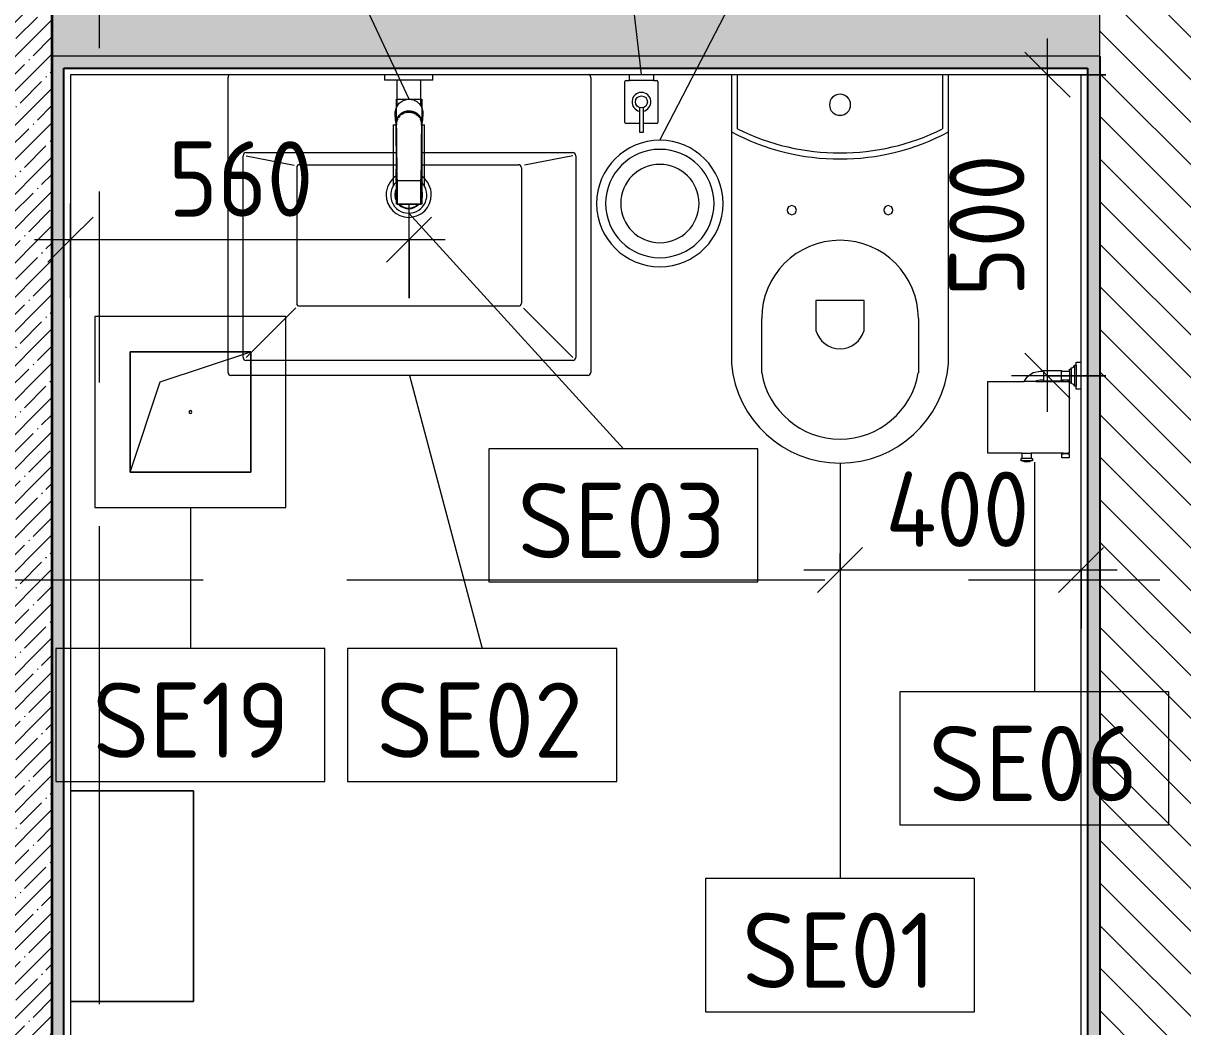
# Model space of a CAD drawing. Header units: millimetres. Extents: x 63482 to 319368, y -8553 to 29000.
# Drawn here: x 75688 to 77612, y 12658 to 14324 of the extents above; entities that cross this region are included whole.
import ezdxf

# ---------------------------------------------------------------- set-up
doc = ezdxf.new("R2010")
doc.units = ezdxf.units.MM
doc.linetypes.add('Осевая', pattern=[1587.5, 317.5, -238.125, 793.75, -238.125])
for name, color, linetype, lineweight, true_color in [('0-1', 7, 'Continuous', 9, 0x4994b4), ('A-DETL-GENF-1', 7, 'Continuous', 9, 0x4994b4), ('A-GENM-1', 7, 'Continuous', 9, 0x4994b4), ('A-WALL-1', 7, 'Continuous', 25, 0x3c3c3c), ('A-WALL-3', 7, 'Continuous', 35, 0x3c3c3c), ('P-SANR-FIXT-1', 7, 'Continuous', 15, 0x4994b4)]:
    doc.layers.add(name, color=color, linetype=linetype, lineweight=lineweight, true_color=true_color)
for name, color, linetype, lineweight in [('A-ANNO-DIMS', 7, 'Continuous', 9), ('A-ANNO-DIMS-50', 7, 'Continuous', 9), ('A-GENM', 7, 'Continuous', 9), ('A-WALL', 7, 'Continuous', 9), ('I-FURN', 7, 'Continuous', 9), ('I-WALL', 7, 'Continuous', 9), ('P-SANR-FIXT-IDEN', 7, 'Continuous', 9), ('Оси-2', 7, 'Осевая', 9)]:
    doc.layers.add(name, color=color, linetype=linetype, lineweight=lineweight)
doc.styles.add('GOST Common', font='GOST_Common.ttf', dxfattribs={"height": 125})
doc.styles.add('ISOCPEUR', font='isocpeur.ttf', dxfattribs={"width": 0.9, "height": 125})
doc.dimstyles.new('ISO-2_5_0_9К_БОЛЬШОЙ', dxfattribs={"dimscale": 304.8, "dimtxt": 124.497647, "dimasz": 0.246063, "dimexe": 0.19685, "dimexo": 0.492126, "dimgap": 0, "dimtad": 1, "dimdec": 0, "dimrnd": 10, "dimzin": 0, "dimdsep": 46, "dimtxsty": 'ISOCPEUR', "dimblk1": 'OBLIQUE', "dimblk2": 'OBLIQUE', "dimsah": 1, "dimcen": 0.09, "dimdle": 0.19685, "dimazin": 0, "dimtfac": 1, "dimtdec": 4, "dimtix": 1, "dimtmove": 0, "dimatfit": 3, "dimfxl": 1, "dimtvp": 1, "dimtolj": 1, "dimtzin": 0, "dimarcsym": 2})
pattern_1 = [(0, (61804.263, 0), (60.96, 15.24), [5.029, -40.691, 5.029, -40.691, -243.84]), (0, (61804.263, 0), (60.96, 15.24), [-91.44, 5.029, -86.411, 5.029, -40.691, -106.68]), (0, (61804.263, 0), (60.96, 15.24), [-228.6, 5.029, -25.451, 5.029, -71.171]), (120, (61827.123, 7.62), (-43.678227, 45.172909), [5.029, -40.691, 5.029, -40.691, -243.84]), (120, (61827.123, 7.62), (-43.678227, 45.172909), [-91.44, 5.029, -86.411, 5.029, -40.691, -106.68]), (120, (61827.123, 7.62), (-43.678227, 45.172909), [-228.6, 5.029, -25.451, 5.029, -71.171]), (240, (61834.743, 38.1), (-17.281773, -60.412909), [5.029, -40.691, 5.029, -40.691, -243.84]), (240, (61834.743, 38.1), (-17.281773, -60.412909), [-91.44, 5.029, -86.411, 5.029, -40.691, -106.68]), (240, (61834.743, 38.1), (-17.281773, -60.412909), [-228.6, 5.029, -25.451, 5.029, -71.171])]

# ---------------------------------------------------------------- blocks, each defined once
blk = doc.blocks.new('GM_Отверстие прямоугольное _в плите_ - Отверстие-21611859-Фрагмент 3_5')
at = {"layer": 'A-GENM'}
for p, q in [((-100, -100), (-100, 100)), ((-100, 100), (100, 100)), ((100, 100), (-100, 100)), ((-100, 100), (-100, -100)), ((-50, 50), (100, 100)), ((100, 100), (100, -100)), ((100, -100), (100, 100)), ((-100, -100), (-50, 50)), ((100, -100), (-100, -100)), ((-100, -100), (100, -100))]:
    blk.add_line(p, q, dxfattribs=at)
for start, end in [(360, 180), (180, 360)]:
    blk.add_arc((0, 0), 2.5, start, end, dxfattribs=at)
blk = doc.blocks.new('мусорная корзина - Round_ Metal-30590745-Фрагмент 3_5')
at = {"layer": 'P-SANR-FIXT-1'}
for radius, start, end in [(105, 0, 180), (90, 360, 180), (65, 0, 180), (105, 180, 360), (90, 180, 360), (65, 180, 360)]:
    blk.add_arc((0, 0), radius, start, end, dxfattribs=at)
blk = doc.blocks.new('WC Seat_2 with Cistern-Wall Based - 640 x 360mm-30721024-Фрагмент 3_5')
at = {"layer": 'P-SANR-FIXT-1'}
for p, q in [((-5, 410.5), (-5, 500.5)), ((255, 500.5), (255, 410.5)), ((-55, 485.5), (-55, 100.5)), ((305, 100.5), (305, 485.5)), ((85, 430.5), (85, 380.5)), ((165, 380.5), (165, 430.5)), ((85, 380.5), (165, 380.5)), ((-55, 100.5), (-55, 5.5)), ((305, 5.5), (305, 100.5)), ((-45, 5.5), (-45, 95.6)), ((295, 95.6), (295, 5.5))]:
    blk.add_line(p, q, dxfattribs=at)
for centre, radius, start, end in [((125, 469.8), 180.7, 4.9791, 175.0209), ((125, 478.7), 131.8, 9.5273, 170.4727), ((125, 418.8), 41.7, 16.2602, 163.7398), ((125, 410.5), 130, 180, 360), ((45, 230.5), 7.5, 0, 180), ((205, 230.5), 7.5, 0, 180), ((45, 230.5), 7.5, 180, 360), ((205, 230.5), 7.5, 180, 360), ((125, -237), 382.5, 61.9275, 118.0725), ((125, -247), 382.5, 63.6122, 116.3878), ((125, 55.5), 17.5, 0, 180), ((125, 55.5), 17.5, 180, 360)]:
    blk.add_arc(centre, radius, start, end, dxfattribs=at)
blk = doc.blocks.new('Plumbing_Drainage_hansgrohe_56248XXX-RainDrain-Point-Complete-set-po - 800 Stainless Steel Optic-30807005-Фрагмент 3_5')
at = {"layer": 'A-DETL-GENF-1'}
for p, q in [((158.5, 158.5), (-158.5, 158.5)), ((-158.5, 158.5), (-158.5, -158.5)), ((158.5, -158.5), (158.5, 158.5)), ((-158.5, -158.5), (158.5, -158.5))]:
    blk.add_line(p, q, dxfattribs=at)
blk = doc.blocks.new('Sanitary_Toilet-Accessories_Gessi_Wall-mounted-paper-roll-holder-65449 - Chrome-30913797-Фрагмент 3_5')
at = {"layer": 'A-DETL-GENF-1'}
for p, q in [((15631, 13756.5), (15631, 13761.5)), ((15631, 13761.5), (15639, 13761.5)), ((15550.1, 13737.9), (15559.7, 13744.3)), ((15559.7, 13744.3), (15571, 13746.5)), ((15571, 13746.5), (15576.5, 13746.5)), ((15576.5, 13746.5), (15576.5, 13748)), ((15576.5, 13748), (15606.5, 13748)), ((15576.5, 13746.5), (15576.5, 13731.5)), ((15606.5, 13748), (15606.5, 13746.5)), ((15606.5, 13731.5), (15606.5, 13746.5)), ((15606.5, 13746.5), (15620, 13746.5)), ((15620, 13746.5), (15620, 13750)), ((15620, 13750), (15622.5, 13750)), ((15620, 13748), (15620, 13729.5)), ((15622.5, 13752), (15624.5, 13752.3)), ((15622.5, 13750), (15622.5, 13752)), ((15622.5, 13750), (15622.5, 13728)), ((15624.5, 13752.3), (15626.4, 13753.3)), ((15626.4, 13753.3), (15627.8, 13754.8)), ((15627.8, 13754.8), (15628.5, 13756.5)), ((15628.5, 13721.5), (15628.5, 13756.5)), ((15628.5, 13756.5), (15631, 13756.5)), ((15631, 13756.5), (15631, 13721.5)), ((15484.3, 13727.9), (15484.4, 13729.5)), ((15484.3, 13611.8), (15484.3, 13727.9)), ((15484.4, 13729.5), (15544.6, 13729.5)), ((15544.6, 13729.5), (15550.1, 13737.9)), ((15564.1, 13729.5), (15544.6, 13729.5)), ((15565.5, 13730.4), (15564.1, 13729.5)), ((15564.1, 13729.5), (15609.2, 13729.5)), ((15571, 13731.5), (15565.5, 13730.4)), ((15576.5, 13731.5), (15571, 13731.5)), ((15576.5, 13730), (15576.5, 13731.5)), ((15606.5, 13730), (15576.5, 13730)), ((15609.2, 13731.5), (15606.5, 13731.5)), ((15606.5, 13731.5), (15606.5, 13730)), ((15617.2, 13731.5), (15609.2, 13731.5)), ((15609.2, 13729.5), (15609.2, 13731.5)), ((15609.2, 13729.5), (15617.2, 13729.5)), ((15620, 13731.5), (15617.2, 13731.5)), ((15617.2, 13731.5), (15617.2, 13729.5)), ((15617.2, 13729.5), (15619.2, 13729.5)), ((15619.2, 13729.5), (15619.2, 13610.5)), ((15620, 13728), (15620, 13731.5)), ((15622.5, 13728), (15620, 13728)), ((15622.5, 13726), (15622.5, 13728)), ((15624.5, 13725.7), (15622.5, 13726)), ((15626.4, 13724.7), (15624.5, 13725.7)), ((15627.8, 13723.2), (15626.4, 13724.7)), ((15628.5, 13721.5), (15627.8, 13723.2)), ((15631, 13721.5), (15628.5, 13721.5)), ((15631, 13716.5), (15631, 13721.5)), ((15639, 13716.5), (15631, 13716.5)), ((15484.4, 13610.5), (15484.3, 13611.8)), ((15541.5, 13610.5), (15484.4, 13610.5)), ((15541.5, 13610.5), (15556.5, 13610.5)), ((15541.5, 13601.5), (15541.5, 13610.5)), ((15609.2, 13610.5), (15556.5, 13610.5)), ((15556.5, 13610.5), (15556.5, 13601.5)), ((15607.2, 13603), (15607.2, 13609.5)), ((15607.2, 13609.5), (15609.2, 13609.5)), ((15609.2, 13610.5), (15617.2, 13610.5)), ((15609.2, 13609.5), (15609.2, 13610.5)), ((15617.2, 13609.5), (15609.2, 13609.5)), ((15619.2, 13610.5), (15617.2, 13610.5)), ((15617.2, 13610.5), (15617.2, 13609.5)), ((15617.2, 13609.5), (15619.2, 13609.5)), ((15619.2, 13609.5), (15619.2, 13603)), ((15539.5, 13598), (15539.5, 13601.5)), ((15539.5, 13601.5), (15541.5, 13601.5)), ((15541.5, 13598), (15539.5, 13598)), ((15556.5, 13601.5), (15541.5, 13601.5)), ((15556.5, 13598), (15541.5, 13598)), ((15545, 13596.1), (15541.5, 13598)), ((15549, 13595.5), (15545, 13596.1)), ((15553, 13596.1), (15549, 13595.5)), ((15556.5, 13598), (15553, 13596.1)), ((15556.5, 13601.5), (15558.5, 13601.5)), ((15558.5, 13598), (15556.5, 13598)), ((15558.5, 13601.5), (15558.5, 13598)), ((15619.2, 13603), (15607.2, 13603))]:
    blk.add_line(p, q, dxfattribs=at)
blk = doc.blocks.new('сифон - Для раковины-30610345-Фрагмент 3_5')
at = {"layer": 'P-SANR-FIXT-1'}
for p, q in [((200, 40), (191.1, 40)), ((191.1, -40), (191.1, 40)), ((116.7, 26), (15, 26)), ((116.7, 26), (116.7, 21.3)), ((122.9, 20), (122.2, 20)), ((191.1, 20), (145.8, 20)), ((15, -26), (116.7, -26)), ((116.7, -22.5), (116.7, -26)), ((126.2, -20), (127.1, -20)), ((147.8, -20), (191.1, -20)), ((191.1, -40), (200, -40))]:
    blk.add_line(p, q, dxfattribs=at)
for radius, start, end in [(30, 43.1121, 180), (22.5, 67.4958, 115.7229), (21.5, 72, 112.3122), (21.5, 66.1704, 70.7522), (22.5, 62.7494, 66.6479), (30, 40.2416, 42.7075), (30, 180, 313.9223), (22.5, 135.4247, 180), (22.5, 180, 225.662), (21.5, 136.5994, 180), (21.5, 180, 223.3699), (22.5, 248.9836, 259.6754), (21.5, 252, 258.2103), (21.5, 269.3472, 278.3834), (21.5, 284.0022, 288), (22.5, 290.0932, 292.7848), (30, 315, 317.0402)]:
    blk.add_arc((0, 0), radius, start, end, dxfattribs=at)
blk = doc.blocks.new('раковина - 400 x 500mm-30602016-Фрагмент 3_5')
at = {"layer": 'P-SANR-FIXT-1'}
for p, q in [((-249.5, 5), (-249.5, 495)), ((-244.5, 500), (347.5, 500)), ((352.5, 495), (352.5, 5)), ((-224.5, 135), (-224.5, 470)), ((-219.5, 475), (322.5, 475)), ((-219.5, 470), (-137.6, 388.1)), ((322.5, 470), (240.2, 387.7)), ((327.5, 470), (327.5, 135)), ((-129.5, 385), (233.5, 385)), ((-134.5, 155), (-134.5, 380)), ((238.5, 155), (238.5, 380)), ((-219.5, 135), (-139.5, 151)), ((-126, 150), (-129.5, 150)), ((30.9, 150), (-126, 150)), ((233.5, 150), (73.1, 150)), ((322.5, 135), (242.8, 150.5)), ((30.8, 130), (-219.5, 130)), ((322.5, 130), (73.2, 130))]:
    blk.add_line(p, q, dxfattribs=at)
for centre, radius, start, end in [((-244.5, 495), 5, 90, 180), ((347.5, 495), 5, 0, 90), ((-219.5, 470), 5, 90, 180), ((322.5, 470), 5, 0, 90), ((-129.5, 380), 5, 90, 180), ((233.5, 380), 5, 0, 90), ((52.6, 199.9), 37.5, 0, 180), ((52.6, 199.9), 23, 45, 135), ((52.6, 199.9), 37.5, 180, 232.8969), ((52.6, 199.9), 23, 169.1589, 180), ((52.6, 199.9), 23, 180, 190.4431), ((52.6, 199.9), 23, 191.7238, 198.334), ((52.6, 199.9), 23, 164.3509, 168.0418), ((52.6, 199.9), 23, 161.2945, 163.9168), ((52.6, 199.9), 23, 18.8723, 22.9712), ((52.6, 199.9), 37.5, 305.1413, 0), ((52.6, 199.9), 23, 0, 18.505), ((52.6, 199.9), 23, 342.7783, 0), ((52.6, 199.9), 23, 335.3569, 340.6548), ((-129.5, 155), 5, 180, 270), ((52.6, 199.9), 37.5, 233.1306, 234.3274), ((52.6, 199.9), 37.5, 303.7676, 304.9166), ((233.5, 155), 5, 270, 0), ((-219.5, 135), 5, 180, 270), ((322.5, 135), 5, 270, 360), ((-244.5, 5), 5, 180, 253.6883), ((347.5, 5), 5, 286.3117, 360)]:
    blk.add_arc(centre, radius, start, end, dxfattribs=at)
blk = doc.blocks.new('смеситель для раковины - Default-30607276-Фрагмент 3_5')
at = {"layer": '0-1'}
for p, q in [((-21.8, -15.6), (-22.8, -3)), ((-18.9, -7.6), (-19.6, -9.7)), ((22.8, -3), (21.8, -15.6)), ((-20.4, -97.4), (-20.3, -110)), ((-19.8, -111.8), (19.8, -111.8)), ((20.3, -110), (20.4, -97.4)), ((-19.8, -151.6), (19.7, -151.6))]:
    blk.add_line(p, q, dxfattribs=at)
at = {"layer": '0-1', "flags": 128}
for points in [[(12.1, 0.1), (16.4, -3.8), (19.5, -8.8), (21, -14.5), (21, -16)], [(-20, -10.8), (-20.8, -13.2), (-20.9, -15.4)], [(21, -17.2), (21.2, -25.7), (21, -77.4), (21, -111.4)], [(-21.1, -22.2), (-21.1, -24.2), (-21.1, -63.3), (-21.1, -93.2)], [(20.8, -150.6), (20.7, -150.2), (20.7, -148.7), (20.8, -147.4), (20.8, -146.2), (20.9, -129.6), (21.1, -62.9), (21.1, -88)], [(-20.7, -150.6), (-20.7, -150.2), (-20.7, -149.2), (-20.7, -148.3), (-20.7, -146.9), (-20.7, -145.4), (-20.8, -134.7), (-21.1, -93.2)], [(20.9, -146.2), (20.9, -147.7), (20.8, -148.8), (20.8, -149.8), (20.8, -150.4), (20.7, -151.2), (20.5, -151.4), (20.3, -151.5), (20.1, -151.6), (19.7, -151.6)]]:
    blk.add_lwpolyline(points, dxfattribs=at)
at = {"layer": 'P-SANR-FIXT-1'}
for p, q in [((-21, -151.6), (-21, 23)), ((-21, 23), (21, 23)), ((21, 23), (21, -151.6)), ((-22.9, -0.9), (-22.9, -0.3)), ((22.9, -0.9), (22.5, -5)), ((22.9, -0.3), (22.9, -0.9)), ((-19.8, -111.8), (-19.7, -144)), ((19.7, -144), (19.8, -111.8)), ((20, -108.6), (20, -111.3)), ((20, -113.5), (20, -115.7)), ((20, -126.2), (19.9, -131)), ((19.9, -133.6), (19.9, -136.7)), ((21, -151.6), (-21, -151.6)), ((19.9, -140.7), (19.9, -143.1))]:
    blk.add_line(p, q, dxfattribs=at)
at = {"layer": 'P-SANR-FIXT-1', "flags": 128}
for points in [[(-5.1, 2), (-6.1, 1.8), (-9.8, 0.4)], [(2.7, 2.4), (2.1, 2.5), (-2.1, 2.5), (-2.7, 2.4)], [(-0.6, 3.9), (-0.3, 3.9), (-0.1, 3.9), (0.1, 3.9), (0.3, 3.9), (0.6, 3.9)], [(9.8, 0.4), (6.1, 1.8), (5.1, 2)], [(-21.1, -88.1), (-20.9, -138.9), (-20.9, -145.3), (-20.8, -150.2), (-20.7, -149.4), (-20.7, -143.7), (-20.8, -118.3), (-21, -67.6), (-21.1, -42.2), (-21.1, -17.2)], [(-12, -0.8), (-13.1, -1.6), (-15.9, -4.1)], [(15.9, -4.1), (13.1, -1.6), (12, -0.8)], [(21.1, -17.2), (21.1, -42.2), (21, -67.6), (20.8, -118.3), (20.7, -143.7), (20.7, -149.4), (20.8, -150.2), (20.9, -145.3), (20.9, -138.9), (21.1, -88.1)], [(21.8, -15.2), (22.1, -10.8), (22.3, -7.9), (22.5, -5.6), (22.7, -3.2), (22.9, -0.9)], [(-20, -119.8), (-20, -111), (-20, -109.4)], [(-19.9, -138.3), (-19.9, -133.8), (-19.9, -125.8)], [(20, -117.9), (20, -119.9), (20, -123.6)]]:
    blk.add_lwpolyline(points, dxfattribs=at)
at = {"layer": 'P-SANR-FIXT-1'}
for centre, major_axis, ratio, start_param, end_param in [((0, -17.2), (20.8, 0), 0.98634, 1.772369, 2.014602), ((0, -17.2), (18.5, 0), 0.986286, 1.529552, 1.612041), ((0, -17.2), (20.8, 0), 0.98634, 1.126997, 1.369237), ((0, -17.2), (20.8, 0), 0.98634, 3.193059, 3.245131), ((0, -17.2), (20.8, 0), 0.98634, 2.841808, 2.987825), ((0, -17.2), (20.8, 0), 0.98634, 0.153768, 0.299784), ((0, -17.2), (20.8, 0), 0.98634, 6.179646, 6.231719), ((-19.8, -109.7), (0.5, 0.002), 0.095848, 1.570429, 2.347364), ((19.8, -109.7), (-0.5, 0.002), 0.095846, 3.935935, 4.712983)]:
    blk.add_ellipse(centre, major_axis=major_axis, ratio=ratio, start_param=start_param, end_param=end_param, dxfattribs=at)
for points, knots in [([(-17.6, 14.6), (-16.8, 15.7), (-14.9, 17.6), (-11.6, 20), (-7.9, 21.7), (-4.5, 22.6), (-1.5, 23), (1.9, 23), (6, 22.4), (10, 20.8), (12.8, 19.1), (14.8, 17.5), (16.4, 16), (17.3, 15), (17.6, 14.7)], [0.2222222, 0.2222222, 0.2222222, 0.2222222, 0.2777778, 0.3333333, 0.3888889, 0.4444444, 0.4791667, 0.5138889, 0.5833333, 0.6527778, 0.6875, 0.7222222, 0.7569444, 0.7771192, 0.7771192, 0.7771192, 0.7771192]), ([(-22.9, -0.3), (-22.9, 2.5), (-22.3, 6.4), (-20, 11.4), (-18.5, 13.6), (-17.6, 14.6)], [0, 0, 0, 0, 0.1111111, 0.1666667, 0.2222222, 0.2222222, 0.2222222, 0.2222222]), ([(21.1, -16.4), (21.1, -16), (21, -15.1), (20.8, -13.8), (20.6, -12.6), (20.3, -11.7), (20.2, -11.2), (20, -10.9), (19.9, -10.5), (19.7, -9.9), (19.3, -9), (18.6, -7.6), (17.7, -6.2), (17, -5.2), (16.4, -4.5), (15.8, -3.8), (15, -3), (13.9, -2), (12.7, -1.2), (11.7, -0.5), (10.9, -0.1), (10.1, 0.3), (9, 0.9), (6.9, 1.7), (2.6, 2.8), (-2.6, 2.8), (-6.9, 1.7), (-9.2, 0.7), (-11.2, -0.2), (-13.2, -1.5), (-14.9, -2.9), (-16.1, -4.2), (-17.3, -5.5), (-18.5, -7.2), (-19.6, -9.3), (-20.7, -12.4), (-21.1, -14.8), (-21.1, -16.4)], [0, 0, 0, 0, 0.027778, 0.055556, 0.083333, 0.097222, 0.104167, 0.111111, 0.118056, 0.125, 0.138889, 0.166667, 0.194444, 0.208333, 0.222222, 0.236111, 0.25, 0.277778, 0.305556, 0.319444, 0.333333, 0.347222, 0.361111, 0.388889, 0.444444, 0.555556, 0.611111, 0.638889, 0.666667, 0.708333, 0.75, 0.770833, 0.791667, 0.833333, 0.875, 0.916667, 1, 1, 1, 1]), ([(-15.4, -2.7), (-15.3, -2.6), (-14.5, -1.7), (-12.8, -0.2), (-10.9, 1), (-10, 1.5)], [0.4875302, 0.4875302, 0.4875302, 0.4875302, 0.5, 0.6, 0.7, 0.7, 0.7, 0.7]), ([(-9.5, 1.7), (-8.7, 2.1), (-6.8, 2.9), (-3.8, 3.7), (-1.6, 3.9), (-0.6, 3.9)], [0.7162377, 0.7162377, 0.7162377, 0.7162377, 0.8, 0.9, 1, 1, 1, 1]), ([(-5.8, 0.7), (-5.1, 0.9), (-2, 1.6), (3.8, 1.6), (10.7, -1.1), (15, -4.8), (16.9, -7.4), (17.3, -8)], [-0.5890495, -0.5890495, -0.5890495, -0.5890495, -0.5555556, -0.4444444, -0.3333333, -0.2222222, -0.1898256, -0.1898256, -0.1898256, -0.1898256]), ([(-0.6, 3), (-0.6, 3.1), (-0.6, 3.3), (-0.6, 3.6), (-0.6, 3.8), (-0.6, 3.9), (-0.6, 3.9)], [0.1818182, 0.1818182, 0.1818182, 0.1818182, 0.3636364, 0.5454545, 0.7272727, 1, 1, 1, 1]), ([(0.6, 3.1), (0.6, 3.2), (0.6, 3.3), (0.6, 3.6), (0.6, 3.8), (0.6, 3.9), (0.6, 3.9)], [0.2272727, 0.2272727, 0.2272727, 0.2272727, 0.3636364, 0.5454545, 0.7272727, 1, 1, 1, 1]), ([(3.5, 3.6), (4.7, 3.4), (8, 2.6), (12.9, 0), (16.7, -3.9), (19, -7.6), (20.2, -10.6), (20.7, -12.8), (20.9, -13.9), (20.9, -14)], [0.0908638, 0.0908638, 0.0908638, 0.0908638, 0.2, 0.4, 0.6, 0.7, 0.8, 0.9, 0.9080467, 0.9080467, 0.9080467, 0.9080467]), ([(17.6, 14.6), (17.8, 14.4), (19.1, 12.8), (21.9, 8.1), (22.9, 3.2), (22.9, -0.3)], [0.7777778, 0.7777778, 0.7777778, 0.7777778, 0.7916667, 0.8611111, 1, 1, 1, 1]), ([(-22.9, -0.9), (-22.9, -1.5), (-22.8, -2.5), (-22.7, -3.8), (-22.6, -4.8), (-22.5, -5.7), (-22.4, -6.6), (-22.3, -7.5), (-22.2, -8.7), (-22.1, -10.1), (-22, -12.1), (-21.9, -13.9), (-21.8, -15.2)], [0, 0, 0, 0, 0.166667, 0.25, 0.333333, 0.416667, 0.5, 0.583333, 0.666667, 0.75, 0.833333, 1, 1, 1, 1]), ([(-21.8, -15.2), (-21.8, -16.2), (-21.7, -18.4), (-21.6, -22.6), (-21.5, -27.5), (-21.5, -31.2), (-21.4, -33.1)], [0, 0, 0, 0, 0.0833333, 0.1666667, 0.25, 0.3314531, 0.3314531, 0.3314531, 0.3314531]), ([(-21.1, -16.9), (-21.1, -15.9), (-21, -14.3), (-20.6, -12.1), (-20.1, -10.6), (-19.6, -9), (-18.7, -7.1), (-17.6, -5.3), (-16.6, -4.1), (-16.4, -3.7)], [0, 0, 0, 0, 0.1, 0.15, 0.2, 0.25, 0.3, 0.4, 0.4433431, 0.4433431, 0.4433431, 0.4433431]), ([(-21.1, -18.4), (-21.1, -19.2), (-21.1, -20.8), (-21.1, -23.1), (-21.1, -25), (-21, -26.5), (-21, -27.6), (-21, -28.6), (-21, -30), (-21, -31.7), (-21, -33.4), (-21, -34.6), (-20.9, -35.2), (-20.9, -35.7), (-20.9, -36.3), (-20.9, -36.9), (-20.9, -38.1), (-20.9, -39.8), (-20.9, -41.4), (-20.8, -42.8), (-20.8, -44.1), (-20.8, -45.8), (-20.8, -48.6), (-20.7, -53.5), (-20.6, -60.7), (-20.6, -68.9), (-20.5, -76.5), (-20.5, -85.5), (-20.4, -92.3), (-20.4, -96.8)], [0, 0, 0, 0, 0.0277778, 0.0555556, 0.0833333, 0.0972222, 0.1111111, 0.125, 0.1388889, 0.1666667, 0.1944444, 0.2083333, 0.2152778, 0.2222222, 0.2291667, 0.2361111, 0.25, 0.2777778, 0.3055556, 0.3194444, 0.3333333, 0.3611111, 0.3888889, 0.4444444, 0.5555556, 0.6666667, 0.75, 0.8333333, 0.9935608, 0.9935608, 0.9935608, 0.9935608]), ([(-20, -10.9), (-20.1, -11.4), (-20.5, -12.6), (-20.7, -13.9), (-20.8, -14.6)], [0, 0, 0, 0, 0.4, 1, 1, 1, 1]), ([(-20.7, -19.9), (-20.7, -17.5), (-20.1, -14), (-18.8, -10.8), (-18.3, -9.9)], [-1, -1, -1, -1, -0.8888889, -0.842663, -0.842663, -0.842663, -0.842663]), ([(-17.1, -5.5), (-17.4, -6), (-18.3, -7.2), (-19, -8.5), (-19.3, -9.3)], [0.2222222, 0.2222222, 0.2222222, 0.2222222, 0.4444444, 0.7777778, 0.7777778, 0.7777778, 0.7777778]), ([(-17.2, -8), (-16.9, -7.4), (-15.8, -6), (-14.7, -4.7), (-13.9, -4)], [-0.81017436, -0.81017436, -0.81017436, -0.81017436, -0.77777778, -0.73140311, -0.73140311, -0.73140311, -0.73140311]), ([(-12.3, -2.7), (-11.7, -2.2), (-10.3, -1.2), (-8.7, -0.4), (-7.8, 0)], [-0.69972199, -0.69972199, -0.69972199, -0.69972199, -0.66666667, -0.62017928, -0.62017928, -0.62017928, -0.62017928]), ([(19.9, -10.7), (19.6, -9.7), (18.7, -7.9), (17.6, -6.2), (17.1, -5.5)], [0.0231952, 0.0231952, 0.0231952, 0.0231952, 0.4444444, 0.7777778, 0.7777778, 0.7777778, 0.7777778]), ([(18.3, -9.9), (18.8, -10.8), (20.1, -14), (20.7, -17.5), (20.7, -19.9)], [-0.1575276, -0.1575276, -0.1575276, -0.1575276, -0.1111111, 0, 0, 0, 0]), ([(20.8, -14.6), (20.7, -14.1), (20.6, -13.1), (20.4, -12.1), (20.2, -11.7)], [0, 0, 0, 0, 0.4444444, 0.7777778, 0.7777778, 0.7777778, 0.7777778]), ([(20.4, -96.8), (20.4, -90.8), (20.5, -81.7), (20.6, -69.7), (20.7, -60), (20.7, -52.6), (20.8, -47.4), (20.8, -45.2), (20.8, -43.5), (20.9, -41.8), (20.9, -39.8), (20.9, -37.7), (20.9, -36.2), (20.9, -35.4), (21, -34.1), (21, -32.6), (21, -31), (21, -29.7), (21, -28.6), (21, -27.7), (21, -26.8), (21.1, -25.6), (21.1, -22.9), (21.1, -20.4), (21.1, -18.4)], [0.0064391, 0.0064391, 0.0064391, 0.0064391, 0.2222222, 0.3333333, 0.4444444, 0.5833333, 0.6180556, 0.6527778, 0.6701389, 0.6875, 0.7222222, 0.7569444, 0.7743056, 0.7829861, 0.7916667, 0.8263889, 0.84375, 0.8611111, 0.8784722, 0.8871528, 0.8958333, 0.9131944, 0.9305556, 1, 1, 1, 1]), ([(21.1, -88.1), (21.1, -85.1), (21.1, -80.6), (21.2, -74.5), (21.2, -69.9), (21.2, -65.1), (21.2, -60), (21.2, -55.1), (21.3, -50.9), (21.3, -47.5), (21.3, -44.7), (21.3, -42.6), (21.4, -41), (21.4, -39.8), (21.4, -38.7), (21.4, -37.3), (21.4, -35.8), (21.4, -34.1), (21.5, -32.1), (21.5, -29.7), (21.5, -27), (21.6, -24.6), (21.7, -21.6), (21.7, -18.3), (21.8, -16.1), (21.8, -15.2)], [0, 0, 0, 0, 0.071429, 0.107143, 0.142857, 0.178571, 0.214286, 0.25, 0.285714, 0.321429, 0.357143, 0.392857, 0.410714, 0.428571, 0.446429, 0.464286, 0.5, 0.535714, 0.571429, 0.625, 0.678571, 0.732143, 0.785714, 0.892857, 1, 1, 1, 1]), ([(-21.4, -33.2), (-21.4, -35.2), (-21.4, -38.3), (-21.3, -42.6), (-21.3, -45.9), (-21.3, -49.3), (-21.3, -52.8), (-21.2, -55.7), (-21.2, -58), (-21.2, -59.8), (-21.2, -61.5), (-21.2, -63.9), (-21.2, -66.8), (-21.2, -70.4), (-21.2, -73.9), (-21.1, -77.5), (-21.1, -82.2), (-21.1, -85.7), (-21.1, -88.1)], [0.3333333, 0.3333333, 0.3333333, 0.3333333, 0.4166667, 0.4583333, 0.5, 0.5416667, 0.5833333, 0.625, 0.6458333, 0.6666667, 0.6875, 0.7083333, 0.75, 0.7916667, 0.8333333, 0.875, 0.9166667, 1, 1, 1, 1]), ([(-19.8, -109.7), (-19.8, -110.1), (-19.8, -110.9), (-19.8, -111.7), (-19.8, -111.8), (-19.8, -111.8)], [0, 0, 0, 0, 0.2, 0.4, 0.5304452, 0.5304452, 0.5304452, 0.5304452]), ([(19.8, -111.8), (19.8, -111.8), (19.8, -111.7), (19.8, -110.9), (19.8, -110.1), (19.8, -109.7)], [0.4695252, 0.4695252, 0.4695252, 0.4695252, 0.6, 0.8, 1, 1, 1, 1]), ([(-19.8, -151.6), (-19.8, -151.6), (-19.8, -151.4), (-19.8, -149.9), (-19.9, -148), (-19.9, -147.3)], [0.5274141, 0.5274141, 0.5274141, 0.5274141, 0.6, 0.8, 0.9038771, 0.9038771, 0.9038771, 0.9038771]), ([(-19.7, -144), (-19.7, -145.5), (-19.7, -148.5), (-19.7, -151.2), (-19.7, -151.6), (-19.8, -151.6)], [0, 0, 0, 0, 0.2, 0.4, 0.5271653, 0.5271653, 0.5271653, 0.5271653]), ([(19.7, -151.6), (19.7, -151.6), (19.7, -151.6), (19.7, -151.2), (19.7, -150), (19.7, -148.3), (19.7, -146.2), (19.7, -144.8), (19.7, -144)], [0.4725879, 0.4725879, 0.4725879, 0.4725879, 0.5, 0.6, 0.7, 0.8, 0.9, 1, 1, 1, 1]), ([(19.9, -147.4), (19.9, -148), (19.8, -149.3), (19.8, -150.7), (19.8, -151.5), (19.8, -151.6), (19.7, -151.6)], [0.1, 0.1, 0.1, 0.1, 0.2, 0.3, 0.4, 0.4724791, 0.4724791, 0.4724791, 0.4724791])]:
    blk.add_open_spline(points, degree=3, knots=knots, dxfattribs=at)
for points in [[(0.6, 3.9), (1.2, 3.9), (1.8, 3.9), (2.5, 3.8)], [(-22.6, -4.9), (-22.8, -3.6), (-22.9, -2.2), (-22.9, -0.9)], [(-20.8, -88.2), (-20.7, -88.2), (-20.6, -88.2), (-20.5, -88.2)], [(20.7, -87.3), (20.7, -87.4), (20.7, -87.5), (20.6, -87.8), (20.5, -87.9), (20.5, -88)], [(-19.8, -110.9), (-19.8, -110.6), (-19.8, -110.3), (-19.8, -110)], [(-19.8, -111.8), (-19.8, -111.8), (-19.8, -111.8), (-19.8, -111.8)], [(19.8, -110), (19.8, -110.3), (19.8, -110.6), (19.8, -110.9)], [(19.8, -111.8), (19.8, -111.8), (19.8, -111.8), (19.8, -111.8)]]:
    blk.add_open_spline(points, degree=3, dxfattribs=at)
blk = doc.blocks.new('TOY_Диспансер мыло - Дозатор Elegance new 11654 019001 хром-31009501-Фрагмент 3_5')
at = {"layer": 'A-GENM-1'}
for p, q in [((97.5, -84.7), (97.5, -17)), ((99.5, -15), (105, -15)), ((105, -15), (105, -5.5)), ((145, -15), (105, -15)), ((145, -5.5), (145, -15)), ((145, -15), (150.5, -15)), ((152.5, -17), (152.5, -84.7)), ((122.2, -87.7), (122.2, -60.3)), ((127.9, -60.3), (127.9, -87.7)), ((122.2, -86.7), (99.5, -86.7)), ((122.2, -86.7), (102.9, -86.7)), ((122.2, -101.6), (122.2, -86.7)), ((146.9, -86.7), (127.9, -86.7)), ((127.9, -86.7), (127.9, -101.6)), ((150.5, -86.7), (127.9, -86.7)), ((127.9, -101.6), (122.2, -101.6))]:
    blk.add_line(p, q, dxfattribs=at)
blk.add_circle((125, -50.7), 10, dxfattribs=at)
for centre, radius, start, end in [((99.5, -17), 2, 90, 180), ((150.5, -17), 2, 0, 90), ((125, -50.7), 15.7, 280.635, 259.5647), ((99.5, -84.7), 2, 180, 270), ((150.5, -84.7), 2, 270, 0)]:
    blk.add_arc(centre, radius, start, end, dxfattribs=at)
blk = doc.blocks.new('DIMBLOCK28-Фрагмент 3_5')
at = {"layer": 'A-ANNO-DIMS-50'}
for p, q in [((77443.3, 13319.6), (77443.3, 13476.6)), ((77043.3, 13443.9), (77043.3, 13356.6)), ((77043.3, 13416.6), (77043.3, 13443.9)), ((76983.3, 13416.6), (77503.3, 13416.6)), ((77443.3, 13416.6), (77443.3, 13319.6))]:
    blk.add_line(p, q, dxfattribs=at)
at = {"layer": 'A-ANNO-DIMS-50', "lineweight": 20}
for p, q in [((77043.3, 13416.6), (77080.8, 13454.1)), ((77443.3, 13416.6), (77480.8, 13454.1)), ((77043.3, 13416.6), (77005.8, 13379.1)), ((77443.3, 13416.6), (77405.8, 13379.1))]:
    blk.add_line(p, q, dxfattribs=at)
at = {"layer": 'A-ANNO-DIMS-50', "color": 0, "insert": (77118.8, 13579.9), "char_height": 125, "width": 298.794, "attachment_point": 1, "line_spacing_factor": 1.149209, "style": 'ISOCPEUR'}
blk.add_mtext('400', dxfattribs=at)
blk = doc.blocks.new('_Oblique')
at = {"color": 0, "linetype": 'ByBlock', "lineweight": -2}
blk.add_line((-0.5, -0.5), (0.5, 0.5), dxfattribs=at)
blk = doc.blocks.new('DIMBLOCK30-Фрагмент 3_5')
at = {"layer": 'A-ANNO-DIMS-50'}
for p, q in [((77387.7, 13679), (77387.7, 14299)), ((77484.7, 14239), (77327.7, 14239)), ((77387.7, 14239), (77484.7, 14239)), ((77484.7, 13739), (77327.7, 13739)), ((77387.7, 13739), (77484.7, 13739))]:
    blk.add_line(p, q, dxfattribs=at)
at = {"layer": 'A-ANNO-DIMS-50', "lineweight": 20}
for p, q in [((77387.7, 14239), (77350.2, 14276.5)), ((77387.7, 14239), (77425.2, 14201.5)), ((77387.7, 13739), (77350.2, 13776.5)), ((77387.7, 13739), (77425.2, 13701.5))]:
    blk.add_line(p, q, dxfattribs=at)
at = {"layer": 'A-ANNO-DIMS-50', "color": 0, "insert": (77224.4, 13870.5), "char_height": 125, "width": 284.429, "attachment_point": 1, "rotation": 90, "line_spacing_factor": 1.149209, "style": 'ISOCPEUR'}
blk.add_mtext('500', dxfattribs=at)
blk = doc.blocks.new('DIMBLOCK31-Фрагмент 3_5')
at = {"layer": 'A-ANNO-DIMS-50'}
for p, q in [((75766.2, 13868.1), (75766.2, 14025.1)), ((76328, 13868.1), (76328, 14025.1)), ((75706.2, 13965.1), (76388, 13965.1)), ((75766.2, 13965.1), (75766.2, 13868.1)), ((76328, 13965.1), (76328, 13868.1))]:
    blk.add_line(p, q, dxfattribs=at)
at = {"layer": 'A-ANNO-DIMS-50', "lineweight": 20}
for p, q in [((75766.2, 13965.1), (75803.7, 14002.6)), ((76328, 13965.1), (76365.5, 14002.6)), ((75766.2, 13965.1), (75728.7, 13927.6)), ((76328, 13965.1), (76290.5, 13927.6))]:
    blk.add_line(p, q, dxfattribs=at)
at = {"layer": 'A-ANNO-DIMS-50', "color": 0, "insert": (75928.6, 14128.4), "char_height": 125, "width": 284.429, "attachment_point": 1, "line_spacing_factor": 1.149209, "style": 'ISOCPEUR'}
blk.add_mtext('560', dxfattribs=at)
blk = doc.blocks.new('М_сантехническая_рамка1 - В рамке-30590747-Фрагмент 3_5')
at = {"layer": 'P-SANR-FIXT-IDEN'}
for p, q in [((4.293, 2.24), (-4.639, 2.24)), ((-4.639, 2.24), (-4.639, -2.178)), ((4.293, -2.178), (4.293, 2.24)), ((-4.639, -2.178), (4.293, -2.178))]:
    blk.add_line(p, q, dxfattribs=at)

msp = doc.modelspace()

# ---------------------------------------------------------------- hatches: boundary and pattern name
at = {"layer": 'I-WALL'}
h = msp.add_hatch(dxfattribs=at)
h.set_pattern_fill('FP_20', color=256, style=0, pattern_type=2)
h.set_pattern_definition([(135, (61804.263, 0), (-35.35534, -35.35534), [])])
h.paths.add_polyline_path([(77510.5, 11931), (77660.5, 12231), (77674.3, 12203.4), (77674.3, 14980), (77474.3, 14980), (77474.3, 11931)])
h = msp.add_hatch(dxfattribs=at)
h.set_pattern_fill('FP_3', color=256, style=0, pattern_type=2)
h.set_pattern_definition([(45, (61804.263, 0), (-28.51267, 28.51267), []), (45, (61832.775, 0), (-28.51267, 28.51267), [50.403, -10.081, 1.676, -8.404])])
h.paths.add_polyline_path([(75735.2, 11931), (75735.2, 14640), (75515.2, 14640), (75515.2, 11931), (75655.2, 11931)])
h = msp.add_hatch(dxfattribs=at)
h.set_pattern_fill('FP_4', color=256, style=0, pattern_type=2)
h.set_pattern_definition([(135, (61804.263, 0), (-37.71708, -37.71708), [53.34, -8.89, 1.778, -8.89]), (135, (61804.263, 37.694), (-37.71708, -37.71708), []), (50, (61804.263, 0), (63.7639, -5.57885), [6.668, -73.343]), (355, (61804.26, 0), (-12.33488, 66.86951), [5.334, -58.674]), (100.451, (61809.58, -0.465), (51.43036, 61.29098), [5.667, -62.332]), (46.184, (61804.26, 17.78), (94.87722, -14.71484), [10.001, -110.014]), (96.636, (61812.17, 16.55), (83.09115, 86.5993), [8.5, -93.497]), (351.184, (61804.26, 17.78), (83.09204, 86.5993), [8.001, -88.011]), (21, (61813.153, 13.335), (53.06449, -35.79273), [6.667, -73.342]), (326, (61813.15, 13.335), (21.63066, 64.46546), [5.334, -58.674]), (71.451, (61817.575, 10.35), (74.69646, 28.67237), [5.667, -62.332]), (37.5, (61804.263, 0), (1.080413, 29.59427), [1.676, -56.286, 1.676, -57.887, -58.896]), (37.5, (61804.263, 0), (1.080413, 29.59427), [-117.526, 1.676, -57.22]), (7.5, (61804.263, 0), (23.386368, 35.063507), [1.676, -32.283, 1.676, -54.953, -22.447]), (7.5, (61804.263, 0), (23.386368, 35.063507), [-90.589, 1.676, -20.771]), (327.5, (61784.438, 0), (47.456567, -2.005468), [1.676, -20.549, 1.676, -67.666, -92.012]), (327.5, (61784.438, 0), (47.456567, -2.005468), [-91.567, 1.676, -90.335]), (317.5, (61775.55, 0), (51.84495, 8.89904), [1.676, -27.216, 1.676, -44.374, -65.342]), (317.5, (61775.55, 0), (51.84495, 8.89904), [-74.943, 1.676, -63.665])])
h.paths.add_polyline_path([(76400, 14270), (77474.3, 14270), (77474.3, 14350), (75735.2, 14350), (75735.2, 14270), (76302.2, 14270)])
h = msp.add_hatch(dxfattribs=at)
h.set_pattern_fill('FP_10', color=256, style=0, pattern_type=2)
h.set_pattern_definition(pattern_1)
h.paths.add_polyline_path([(76987.1, 14250), (77454.3, 14250), (77454.3, 14270), (75735.2, 14270), (75735.2, 14250), (76595.7, 14250)])
h = msp.add_hatch(dxfattribs=at)
h.set_pattern_fill('FP_10', color=256, style=0, pattern_type=2)
h.set_pattern_definition(pattern_1)
h.paths.add_polyline_path([(77469, 11931), (77474.3, 11931), (77474.3, 14270), (77454.3, 14270), (77454.3, 11931)])
h = msp.add_hatch(dxfattribs=at)
h.set_pattern_fill('FP_10', color=256, style=0, pattern_type=2)
h.set_pattern_definition(pattern_1)
h.paths.add_polyline_path([(75735.2, 11931), (75755.2, 11931), (75755.2, 14250), (75735.2, 14250), (75735.2, 12628.8)])

# ---------------------------------------------------------------- linework, layer by layer
at = {"layer": 'A-WALL'}
for q in [(77474.3, 14350), (75735.2, 14270)]:
    msp.add_line((77474.3, 14270), q, dxfattribs=at)
at = {"layer": 'A-WALL-1'}
for p, q in [((77474.3, 14270), (77474.3, 11931)), ((75755.2, 14250), (77454.3, 14250)), ((75755.2, 11931), (75755.2, 14250)), ((77454.3, 14250), (77454.3, 11931))]:
    msp.add_line(p, q, dxfattribs=at)
at = {"layer": 'A-WALL-3'}
msp.add_line((75735.2, 14640), (75735.2, 11931), dxfattribs=at)
at = {"layer": 'I-FURN'}
for p, q in [((75970.2, 13050), (75766.2, 13050)), ((75766.2, 13050), (75970.2, 13050)), ((75970.2, 12700), (75970.2, 13050)), ((75970.2, 13050), (75970.2, 12700)), ((75766.2, 12700), (75970.2, 12700)), ((75970.2, 12700), (75766.2, 12700))]:
    msp.add_line(p, q, dxfattribs=at)
at = {"layer": 'I-WALL'}
for p, q in [((77443.3, 14239), (75766.2, 14239)), ((75766.2, 14239), (75766.2, 11931)), ((77443.3, 11931), (77443.3, 14239))]:
    msp.add_line(p, q, dxfattribs=at)
at = {"layer": 'P-SANR-FIXT-IDEN'}
for p, q in [((76744.3, 14130), (76990.3, 14604.8)), ((76328, 14198.3), (76189.8, 14494.3)), ((76713.7, 14239.2), (76683.7, 14494.3)), ((76327.5, 14009), (76683.7, 13617.7)), ((76328.6, 13739.5), (76449.4, 13286.2)), ((77043.3, 13593.9), (77043.3, 12904)), ((77365.9, 13595.5), (77365.9, 13214.2)), ((75965.1, 13519.9), (75965.1, 13286.2))]:
    msp.add_line(p, q, dxfattribs=at)
at = {"layer": 'Оси-2'}
for p, q in [((75814.3, 12140.1), (75814.3, 14432)), ((75669, 13400), (79274.6, 13400))]:
    msp.add_line(p, q, dxfattribs=at)

# ---------------------------------------------------------------- block references
at = {"layer": 'A-GENM'}
msp.add_blockref('GM_Отверстие прямоугольное _в плите_ - Отверстие-21611859-Фрагмент 3_5', (75965.2, 13678.7), dxfattribs=at)
at = {"layer": 'P-SANR-FIXT-1'}
for name, p, rotation in [('раковина - 400 x 500mm-30602016-Фрагмент 3_5', (76380.1, 14239.5), 180), ('сифон - Для раковины-30610345-Фрагмент 3_5', (76327.5, 14039), 90.00000000000072), ('WC Seat_2 with Cistern-Wall Based - 640 x 360mm-30721024-Фрагмент 3_5', (77168.3, 14244.5), 180)]:
    msp.add_blockref(name, p, dxfattribs=dict(at, rotation=rotation))
for name, p in [('TOY_Диспансер мыло - Дозатор Elegance new 11654 019001 хром-31009501-Фрагмент 3_5', (76588.7, 14244.5)), ('смеситель для раковины - Default-30607276-Фрагмент 3_5', (76328, 14175.3)), ('мусорная корзина - Round_ Metal-30590745-Фрагмент 3_5', (76744.3, 14025)), ('Plumbing_Drainage_hansgrohe_56248XXX-RainDrain-Point-Complete-set-po - 800 Stainless Steel Optic-30807005-Фрагмент 3_5', (75965.2, 13678.7)), ('Sanitary_Toilet-Accessories_Gessi_Wall-mounted-paper-roll-holder-65449 - Chrome-30913797-Фрагмент 3_5', (61804.3, 0))]:
    msp.add_blockref(name, p, dxfattribs=at)
at = {"layer": 'P-SANR-FIXT-IDEN', "xscale": 49.99999999999998, "yscale": 49.99999999999998, "zscale": 49.99999999999998}
for p in [(76692.4, 13505.7), (75973.8, 13174.1), (76458, 13174.1), (77374.5, 13102.2), (77051.9, 12792)]:
    msp.add_blockref('М_сантехническая_рамка1 - В рамке-30590747-Фрагмент 3_5', p, dxfattribs=at)

# ---------------------------------------------------------------- texts
at = {"layer": 'P-SANR-FIXT-IDEN', "char_height": 125, "attachment_point": 1, "style": 'GOST Common'}
for s, insert, width in [('SE03', (76508.1, 13561.1), 444.937), ('SE19', (75802.8, 13229.6), 412.869), ('SE02', (76273.7, 13229.6), 444.937), ('SE06', (77190.3, 13157.6), 444.937), ('SE01', (76880.9, 12847.4), 412.869)]:
    msp.add_mtext(s, dxfattribs=dict(at, insert=insert, width=width))

# ---------------------------------------------------------------- dimensions: what is measured, and where the dimension line sits
at = {"layer": 'A-ANNO-DIMS'}
dim = msp.add_linear_dim(base=(77387.7, 14239), p1=(77334.7, 13739), p2=(77334.7, 14239), angle=90, dimstyle='ISO-2_5_0_9К_БОЛЬШОЙ', override={"dimpost": '<>', "dimfxl": 500}, dxfattribs=at)
dim.commit()
dim.dimension.update_dxf_attribs({"geometry": 'DIMBLOCK30-Фрагмент 3_5', "text_midpoint": (77325.2, 13989)})
for base, p1, p2, override, picture, middle in [((76328, 13965.1), (75766.2, 14018.1), (76328, 14018.1), {"dimpost": '<>', "dimfxl": 561.802688}, 'DIMBLOCK31-Фрагмент 3_5', (76047.1, 14027.6)), ((77443.3, 13416.6), (77043.3, 13593.9), (77443.3, 13469.6), {"dimpost": '<>', "dimfxl": 418.862135}, 'DIMBLOCK28-Фрагмент 3_5', (77243.3, 13479.1))]:
    dim = msp.add_linear_dim(base=base, p1=p1, p2=p2, dimstyle='ISO-2_5_0_9К_БОЛЬШОЙ', override=override, dxfattribs=at)
    dim.commit()
    dim.dimension.update_dxf_attribs({"geometry": picture, "text_midpoint": middle})

doc.saveas('drawing.dxf')
